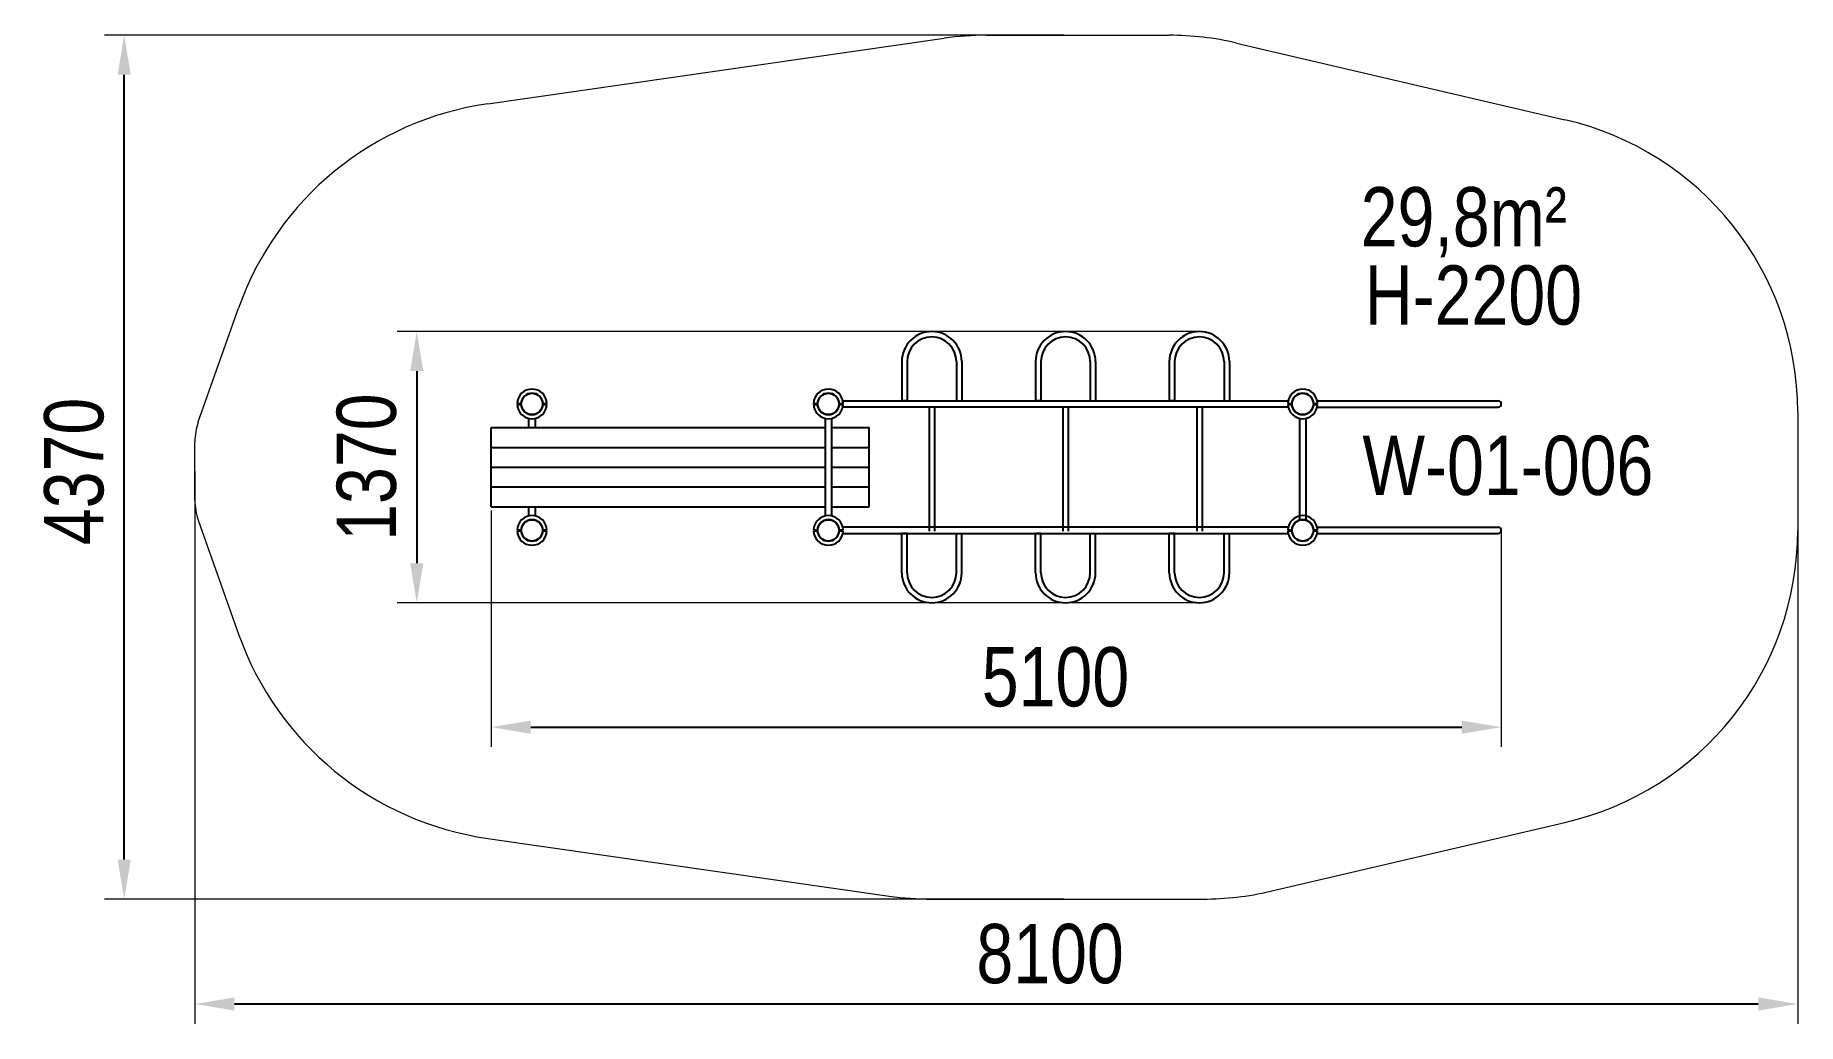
# Model space of a CAD drawing. Header units: millimetres. Extents: x -4811 to 4108, y -2280 to 2723.
import ezdxf

# ---------------------------------------------------------------- set-up
doc = ezdxf.new("R2010")
doc.units = ezdxf.units.MM
for name, color, linetype in [('DIKOM_АРТИКУЛ', 7, 'Continuous'), ('DIKOM_ЗОНА', 80, 'Continuous'), ('DIKOM_ОБЪЕКТ', 7, 'Continuous'), ('DIKOM_РАЗМЕР_ЗОНА', 7, 'Continuous'), ('DIKOM_РАЗМЕР_ОБЪЕКТА', 7, 'Continuous')]:
    doc.layers.add(name, color=color, linetype=linetype)
doc.styles.add('style1', font='arial.ttf', dxfattribs={"width": 0.8})
doc.dimstyles.new('1-50', dxfattribs={"dimtxt": 300, "dimasz": 200, "dimexe": 100, "dimexo": 0, "dimgap": 100, "dimtad": 1, "dimdec": 0, "dimtxsty": 'style1', "dimcen": 0, "dimclrd": 7, "dimclre": 7, "dimadec": 1, "dimazin": 2, "dimtfac": 1, "dimtdec": 0, "dimtmove": 0, "dimatfit": 3, "dimfxl": 0, "dimlwd": 25, "dimlwe": 18, "dimarcsym": 0})

# ---------------------------------------------------------------- blocks, each defined once
blk = doc.blocks.new('*D0')
at = {"layer": 'Defpoints', "color": 0, "transparency": 16777216}
for p in [(-2503, 317), (2608, 217), (2608, -779)]:
    blk.add_point(p, dxfattribs=at)
at = {"layer": 'DIKOM_РАЗМЕР_ОБЪЕКТА', "color": 7, "lineweight": 18, "transparency": 16777216}
for p, q in [((-2503, 317), (-2503, -879)), ((2608, 217), (2608, -879))]:
    blk.add_line(p, q, dxfattribs=at)
at = {"layer": 'DIKOM_РАЗМЕР_ОБЪЕКТА', "color": 7, "lineweight": 25, "transparency": 16777216}
blk.add_line((-2303, -779), (2408, -779), dxfattribs=at)
at = {"layer": 'DIKOM_РАЗМЕР_ОБЪЕКТА', "color": 7, "transparency": 16777216}
for points in [[(-2303, -745.7), (-2303, -812.4), (-2503, -779)], [(2408, -745.7), (2408, -812.4), (2608, -779)]]:
    blk.add_solid(points, dxfattribs=at)
at = {"layer": 'DIKOM_РАЗМЕР_ОБЪЕКТА', "color": 0, "transparency": 16777216, "insert": (352, -525.9), "char_height": 300, "attachment_point": 5, "style": 'style1'}
blk.add_mtext('5100', dxfattribs=at)
blk = doc.blocks.new('*D1')
at = {"layer": 'Defpoints', "color": 0, "transparency": 16777216}
for p in [(1080, 1223), (-2880, -149), (1080, -149)]:
    blk.add_point(p, dxfattribs=at)
at = {"layer": 'DIKOM_РАЗМЕР_ОБЪЕКТА', "color": 7, "lineweight": 18, "transparency": 16777216}
for p, q in [((1080, 1223), (-2980, 1223)), ((1080, -149), (-2980, -149))]:
    blk.add_line(p, q, dxfattribs=at)
at = {"layer": 'DIKOM_РАЗМЕР_ОБЪЕКТА', "color": 7, "lineweight": 25, "transparency": 16777216}
blk.add_line((-2880, 1023), (-2880, 51), dxfattribs=at)
at = {"layer": 'DIKOM_РАЗМЕР_ОБЪЕКТА', "color": 7, "transparency": 16777216}
for points in [[(-2913.3, 1023), (-2846.7, 1023), (-2880, 1223)], [(-2913.3, 51), (-2846.7, 51), (-2880, -149)]]:
    blk.add_solid(points, dxfattribs=at)
at = {"layer": 'DIKOM_РАЗМЕР_ОБЪЕКТА', "color": 0, "transparency": 16777216, "insert": (-3133.3, 537), "char_height": 300, "attachment_point": 5, "rotation": 90, "style": 'style1'}
blk.add_mtext('1370', dxfattribs=at)
blk = doc.blocks.new('*D2')
at = {"layer": 'Defpoints', "color": 0, "transparency": 16777216}
for p in [(-4003, 517), (4108, 517), (4108, -2180)]:
    blk.add_point(p, dxfattribs=at)
at = {"layer": 'DIKOM_РАЗМЕР_ЗОНА', "color": 7, "lineweight": 18, "transparency": 16777216}
for p, q in [((-4003, 517), (-4003, -2280)), ((4108, 517), (4108, -2280))]:
    blk.add_line(p, q, dxfattribs=at)
at = {"layer": 'DIKOM_РАЗМЕР_ЗОНА', "color": 7, "lineweight": 25, "transparency": 16777216}
blk.add_line((-3803, -2180), (3908, -2180), dxfattribs=at)
at = {"layer": 'DIKOM_РАЗМЕР_ЗОНА', "color": 7, "transparency": 16777216}
for points in [[(-3803, -2146.7), (-3803, -2213.4), (-4003, -2180)], [(3908, -2146.7), (3908, -2213.4), (4108, -2180)]]:
    blk.add_solid(points, dxfattribs=at)
at = {"layer": 'DIKOM_РАЗМЕР_ЗОНА', "color": 0, "transparency": 16777216, "insert": (324.6, -1926.9), "char_height": 300, "attachment_point": 5, "style": 'style1'}
blk.add_mtext('8100', dxfattribs=at)
blk = doc.blocks.new('*D3')
at = {"layer": 'Defpoints', "color": 0, "transparency": 16777216}
for p in [(-4360.5, 2723), (394.5, 2723), (394.5, -1648.9)]:
    blk.add_point(p, dxfattribs=at)
at = {"layer": 'DIKOM_РАЗМЕР_ЗОНА', "color": 7, "lineweight": 18, "transparency": 16777216}
for p, q in [((394.5, 2723), (-4460.5, 2723)), ((394.5, -1648.9), (-4460.5, -1648.9))]:
    blk.add_line(p, q, dxfattribs=at)
at = {"layer": 'DIKOM_РАЗМЕР_ЗОНА', "color": 7, "lineweight": 25, "transparency": 16777216}
blk.add_line((-4360.5, -1448.9), (-4360.5, 2523), dxfattribs=at)
at = {"layer": 'DIKOM_РАЗМЕР_ЗОНА', "color": 7, "transparency": 16777216}
for points in [[(-4393.8, 2523), (-4327.2, 2523), (-4360.5, 2723)], [(-4393.8, -1448.9), (-4327.2, -1448.9), (-4360.5, -1648.9)]]:
    blk.add_solid(points, dxfattribs=at)
at = {"layer": 'DIKOM_РАЗМЕР_ЗОНА', "color": 0, "transparency": 16777216, "insert": (-4613.8, 515.2), "char_height": 300, "attachment_point": 5, "rotation": 90, "style": 'style1'}
blk.add_mtext('4370', dxfattribs=at)

msp = doc.modelspace()

# ---------------------------------------------------------------- linework, layer by layer
at = {"layer": 'DIKOM_ЗОНА', "color": 3, "lineweight": 15}
for p, q in [((-2520.9, 2376.1), (-210.6, 2707.8)), ((2.7, 2723), (926.9, 2723)), ((1268.5, 2683.6), (2928.9, 2295.1)), ((-3985.8, 765.6), (-3781.8, 1342.3)), ((4108, 817), (4108, 217)), ((-4003, 368.5), (-4003, 665.5)), ((-3985.8, 268.5), (-3781.8, -308.2)), ((1439.6, -1609.4), (2928.9, -1261)), ((-2520.9, -1342), (-489.1, -1633.7)), ((-275.8, -1649), (1098, -1648.9))]:
    msp.add_line(p, q, dxfattribs=at)
for centre, radius, start, end in [((2.6, 1223), 1500, 89.99618, 98.17193), ((926.8, 1223), 1500, 76.83376, 89.99618), ((-2297, 817), 1575, 98.17193, 160.52023), ((2592, 817), 1516, 0, 77.15934), ((-3703, 665.5), 300, 160.52023, 180), ((-3703, 368.5), 300, 180, 199.47977), ((2592, 217), 1516, 282.84066, 0), ((-2297, 217), 1575, 199.47977, 261.82807), ((-275.9, -149), 1500, 261.82807, 270.00382), ((1097.9, -148.9), 1500, 270.00382, 283.16624)]:
    msp.add_arc(centre, radius, start, end, dxfattribs=at)
at = {"layer": 'DIKOM_ОБЪЕКТ'}
for p, q in [((-426, 1071), (-426, 873)), ((-399, 1071), (-399, 873)), ((-149, 1071), (-149, 873)), ((-122, 1071), (-122, 873)), ((251, 1071), (251, 873)), ((278, 1071), (278, 873)), ((528, 1071), (528, 873)), ((555, 1071), (555, 873)), ((928, 1071), (928, 873)), ((955, 1071), (955, 873)), ((1205, 1071), (1205, 873)), ((1232, 1071), (1232, 873)), ((-2372, 859), (-2351.5, 859)), ((-2372, 855), (-2351.5, 855)), ((-2352, 855), (-2352, 859)), ((-2242.5, 859), (-2222, 859)), ((-2242.5, 855), (-2222, 855)), ((-872, 859), (-851.5, 859)), ((-872, 855), (-851.5, 855)), ((-852, 855), (-852, 859)), ((-742.5, 859), (-722, 859)), ((-742.5, 855), (-722, 855)), ((-723.7, 873), (1529.7, 873)), ((1529.7, 841), (-723.7, 841)), ((-399, 873), (-426, 873)), ((-287.5, 841), (-287.5, 213)), ((-260.5, 841), (-260.5, 213)), ((-149, 873), (-122, 873)), ((278, 873), (251, 873)), ((389.5, 841), (389.5, 213)), ((416.5, 841), (416.5, 213)), ((528, 873), (555, 873)), ((955, 873), (928, 873)), ((1066.5, 841), (1066.5, 213)), ((1093.5, 841), (1093.5, 213)), ((1205, 873), (1232, 873)), ((1528, 859), (1548.5, 859)), ((1528, 855), (1548.5, 855)), ((1548, 855), (1548, 859)), ((1657.5, 859), (1678, 859)), ((1657.5, 855), (1678, 855)), ((1676.3, 873), (2592, 873)), ((1676.3, 873), (2476, 873)), ((1676.3, 841), (2592, 841)), ((1676.3, 841), (2476, 841)), ((-2503, 737), (-813, 737)), ((-2503, 337), (-2503, 737)), ((-2313, 737), (-2313, 783.8)), ((-2281, 783.8), (-2281, 737)), ((-813, 782), (-813, 290.3)), ((-781, 782), (-781, 290.3)), ((-781, 737), (-591, 737)), ((-591, 337), (-591, 737)), ((1587, 782), (1587, 270.3)), ((1619, 782), (1619, 270.3)), ((-2503, 637), (-813, 637)), ((-781, 637), (-591, 637)), ((-2503, 537), (-813, 537)), ((-781, 537), (-591, 537)), ((-2503, 437), (-813, 437)), ((-781, 437), (-591, 437)), ((-2503, 337), (-813, 337)), ((-2313, 290.3), (-2313, 337)), ((-2281, 337), (-2281, 290.3)), ((-781, 337), (-591, 337)), ((-2372, 219), (-2351.5, 219)), ((-2372, 215), (-2351.5, 215)), ((-2352, 215), (-2352, 219)), ((-2242.5, 219), (-2222, 219)), ((-2242.5, 215), (-2222, 215)), ((-872, 219), (-851.5, 219)), ((-872, 215), (-851.5, 215)), ((-852, 215), (-852, 219)), ((-742.5, 219), (-722, 219)), ((-742.5, 215), (-722, 215)), ((1529.7, 233), (-723.7, 233)), ((-723.7, 201), (1529.7, 201)), ((-426, 3), (-426, 201)), ((-399, 201), (-426, 201)), ((-399, 3), (-399, 201)), ((-149, 3), (-149, 201)), ((-149, 201), (-122, 201)), ((-122, 3), (-122, 201)), ((251, 3), (251, 201)), ((278, 201), (251, 201)), ((278, 3), (278, 201)), ((528, 3), (528, 201)), ((528, 201), (555, 201)), ((555, 3), (555, 201)), ((928, 3), (928, 201)), ((955, 201), (928, 201)), ((955, 3), (955, 201)), ((1205, 3), (1205, 201)), ((1205, 201), (1232, 201)), ((1232, 3), (1232, 201)), ((1528, 219), (1548.5, 219)), ((1528, 215), (1548.5, 215)), ((1548, 215), (1548, 219)), ((1657.5, 219), (1678, 219)), ((1657.5, 215), (1678, 215)), ((1676.3, 233), (2592, 233)), ((1676.3, 233), (2476, 233)), ((1676.3, 201), (2592, 201)), ((1676.3, 201), (2476, 201))]:
    msp.add_line(p, q, dxfattribs=at)
for centre in [(-2297, 857), (-797, 857), (1603, 857), (-2297, 217), (-797, 217), (1603, 217)]:
    msp.add_circle(centre, 54, dxfattribs=at)
for centre, radius, start, end in [((-274, 1071), 152, 0, 180), ((-274, 1071), 125, 0, 180), ((403, 1071), 152, 0, 180), ((403, 1071), 125, 0, 180), ((1080, 1071), 152, 0, 180), ((1080, 1071), 125, 0, 180), ((-2297, 857), 75, 1.52807, 178.47193), ((-2297, 857), 54.5, 2.10307, 177.89693), ((-797, 857), 75, 1.52807, 178.47193), ((-797, 857), 54.5, 2.10307, 177.89693), ((1603, 857), 75, 1.52807, 178.47193), ((1603, 857), 54.5, 2.10307, 177.89693), ((-2297, 857), 75, 181.52807, 358.47193), ((-2297, 857), 54.5, 182.10307, 357.89693), ((-797, 857), 75, 181.52807, 358.47193), ((-797, 857), 54.5, 182.10307, 357.89693), ((1603, 857), 75, 181.52807, 358.47193), ((1603, 857), 54.5, 182.10307, 357.89693), ((2592, 857), 16, 270, 90), ((-2297, 217), 75, 1.52807, 178.47193), ((-2297, 217), 54.5, 2.10307, 177.89693), ((-797, 217), 75, 1.52807, 178.47193), ((-797, 217), 54.5, 2.10307, 177.89693), ((1603, 217), 75, 1.52807, 178.47193), ((1603, 217), 54.5, 2.10307, 177.89693), ((-2297, 217), 75, 181.52807, 358.47193), ((-2297, 217), 54.5, 182.10307, 357.89693), ((-797, 217), 75, 181.52807, 358.47193), ((-797, 217), 54.5, 182.10307, 357.89693), ((1603, 217), 75, 181.52807, 358.47193), ((1603, 217), 54.5, 182.10307, 357.89693), ((2592, 217), 16, 270, 90), ((-274, 3), 152, 180, 0), ((-274, 3), 125, 180, 0), ((403, 3), 152, 180, 0), ((403, 3), 125, 180, 0), ((1080, 3), 152, 180, 0), ((1080, 3), 125, 180, 0)]:
    msp.add_arc(centre, radius, start, end, dxfattribs=at)

# ---------------------------------------------------------------- texts
at = {"layer": 'DIKOM_АРТИКУЛ', "color": 7, "linetype": 'Continuous', "lineweight": 15, "insert": (1905.3, 696.2), "char_height": 300, "attachment_point": 1, "style": 'style1'}
msp.add_mtext_dynamic_manual_height_columns('W-01-006', width=2314.7, gutter_width=20, heights=[0], dxfattribs=at)
at = {"layer": 'DIKOM_РАЗМЕР_ОБЪЕКТА', "insert": (1896.5, 1954.4), "char_height": 300, "width": 2314.7, "attachment_point": 1, "style": 'style1'}
msp.add_mtext('29,8m²', dxfattribs=at)
at = {"layer": 'DIKOM_РАЗМЕР_ОБЪЕКТА', "insert": (1916.9, 1558.2), "char_height": 300, "attachment_point": 1, "style": 'style1'}
msp.add_mtext_dynamic_manual_height_columns('H-2200', width=2314.7, gutter_width=20, heights=[0], dxfattribs=at)

# ---------------------------------------------------------------- dimensions: what is measured, and where the dimension line sits
at = {"layer": 'DIKOM_РАЗМЕР_ЗОНА'}
dim = msp.add_linear_dim(base=(-4360.5, 2723), p1=(394.5, -1648.9), p2=(394.5, 2723), angle=90, text='4370', dimstyle='1-50', dxfattribs=at)
dim.commit()
dim.dimension.update_dxf_attribs({"geometry": '*D3', "text_midpoint": (-4360.5, 515.2), "dimtype": 160})
dim = msp.add_linear_dim(base=(4108, -2180), p1=(-4003, 517), p2=(4108, 517), text='8100', dimstyle='1-50', dxfattribs=at)
dim.commit()
dim.dimension.update_dxf_attribs({"geometry": '*D2', "text_midpoint": (324.6, -2180), "dimtype": 160})
at = {"layer": 'DIKOM_РАЗМЕР_ОБЪЕКТА'}
dim = msp.add_linear_dim(base=(-2880, -149), p1=(1080, 1223), p2=(1080, -149), angle=90, text='1370', dimstyle='1-50', dxfattribs=at)
dim.commit()
dim.dimension.update_dxf_attribs({"geometry": '*D1', "text_midpoint": (-2880, 537), "dimtype": 160})
dim = msp.add_linear_dim(base=(2608, -779), p1=(-2503, 317), p2=(2608, 217), text='5100', dimstyle='1-50', dxfattribs=at)
dim.commit()
dim.dimension.update_dxf_attribs({"geometry": '*D0', "text_midpoint": (352, -779), "dimtype": 160})

doc.saveas('drawing.dxf')
